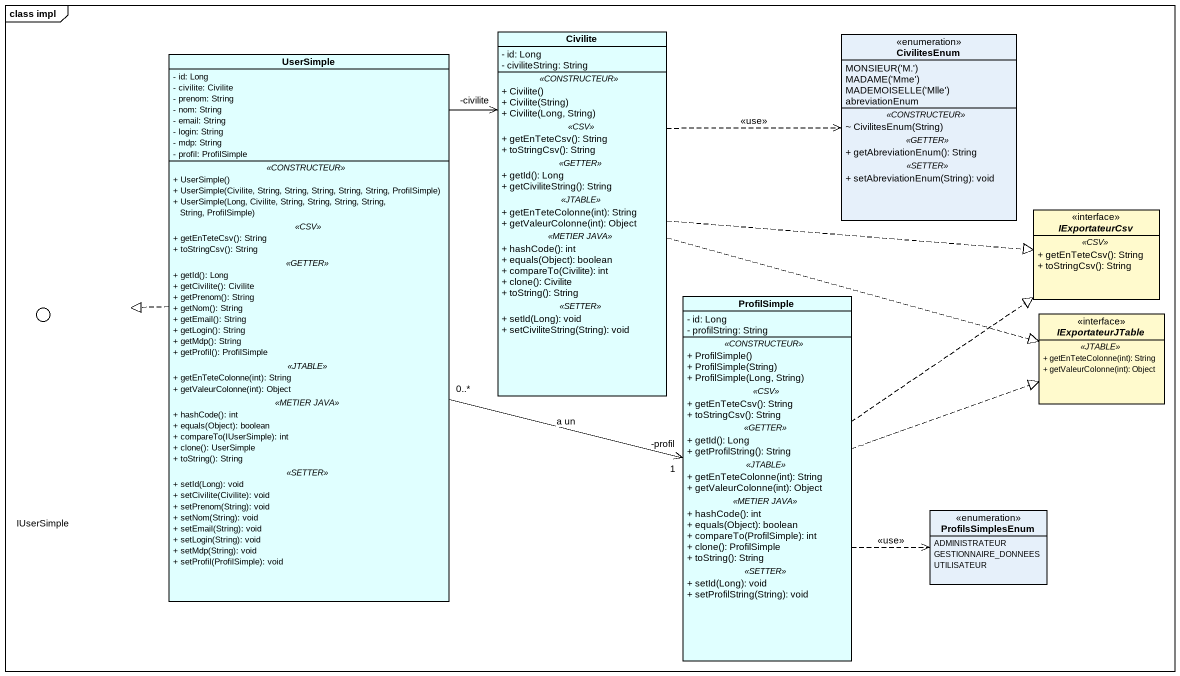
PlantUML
@startuml
mainframe class impl
allowmixing
hide circle
hide empty members
skinparam classAttributeIconSize 0
class Civilite #E0FFFF {
  - id: Long
  - civiliteString: String
  .. <<CONSTRUCTEUR>> ..
  + Civilite()
  + Civilite(String)
  + Civilite(Long, String)
  .. <<CSV>> ..
  + getEnTeteCsv(): String
  + toStringCsv(): String
  .. <<GETTER>> ..
  + getId(): Long
  + getCiviliteString(): String
  .. <<JTABLE>> ..
  + getEnTeteColonne(int): String
  + getValeurColonne(int): Object
  .. <<METIER JAVA>> ..
  + hashCode(): int
  + equals(Object): boolean
  + compareTo(Civilite): int
  + clone(): Civilite
  + toString(): String
  .. <<SETTER>> ..
  + setId(Long): void
  + setCiviliteString(String): void
}
enum CivilitesEnum {
  {field} MONSIEUR('M.')
  {field} MADAME('Mme')
  {field} MADEMOISELLE('Mlle')
  abreviationEnum
  .. <<CONSTRUCTEUR>> ..
  ~ CivilitesEnum(String)
  .. <<GETTER>> ..
  + getAbreviationEnum(): String
  .. <<SETTER>> ..
  + setAbreviationEnum(String): void
}
class UserSimple #E0FFFF {
  - id: Long
  - civilite: Civilite
  - prenom: String
  - nom: String
  - email: String
  - login: String
  - mdp: String
  - profil: ProfilSimple
  .. <<CONSTRUCTEUR>> ..
  + UserSimple()
  + UserSimple(Civilite, String, String, String, String, String, ProfilSimple)
  + UserSimple(Long, Civilite, String, String, String, String, String, ProfilSimple)
  .. <<CSV>> ..
  + getEnTeteCsv(): String
  + toStringCsv(): String
  .. <<GETTER>> ..
  + getId(): Long
  + getCivilite(): Civilite
  + getPrenom(): String
  + getNom(): String
  + getEmail(): String
  + getLogin(): String
  + getMdp(): String
  + getProfil(): ProfilSimple
  .. <<JTABLE>> ..
  + getEnTeteColonne(int): String
  + getValeurColonne(int): Object
  .. <<METIER JAVA>> ..
  + hashCode(): int
  + equals(Object): boolean
  + compareTo(IUserSimple): int
  + clone(): UserSimple
  + toString(): String
  .. <<SETTER>> ..
  + setId(Long): void
  + setCivilite(Civilite): void
  + setPrenom(String): void
  + setNom(String): void
  + setEmail(String): void
  + setLogin(String): void
  + setMdp(String): void
  + setProfil(ProfilSimple): void
}
() IUserSimple #FFFACD
interface IExportateurCsv #FFFACD {
  .. <<CSV>> ..
  + getEnTeteCsv(): String
  + toStringCsv(): String
}
class ProfilSimple #E0FFFF {
  - id: Long
  - profilString: String
  .. <<CONSTRUCTEUR>> ..
  + ProfilSimple()
  + ProfilSimple(String)
  + ProfilSimple(Long, String)
  .. <<CSV>> ..
  + getEnTeteCsv(): String
  + toStringCsv(): String
  .. <<GETTER>> ..
  + getId(): Long
  + getProfilString(): String
  .. <<JTABLE>> ..
  + getEnTeteColonne(int): String
  + getValeurColonne(int): Object
  .. <<METIER JAVA>> ..
  + hashCode(): int
  + equals(Object): boolean
  + compareTo(ProfilSimple): int
  + clone(): ProfilSimple
  + toString(): String
  .. <<SETTER>> ..
  + setId(Long): void
  + setProfilString(String): void
}
interface IExportateurJTable #FFFACD {
  .. <<JTABLE>> ..
  + getEnTeteColonne(int): String
  + getValeurColonne(int): Object
}
enum ProfilsSimplesEnum {
  ADMINISTRATEUR
  GESTIONNAIRE_DONNEES
  UTILISATEUR
}
Civilite .right.> CivilitesEnum : <<use>>
Civilite .right.|> IExportateurCsv
Civilite .right.|> IExportateurJTable
UserSimple -right-> "-civilite" Civilite
UserSimple .left.|> IUserSimple
UserSimple "0..*" -right-> "-profil\n1" ProfilSimple : a un
ProfilSimple .up.|> IExportateurCsv
ProfilSimple .right.|> IExportateurJTable
ProfilSimple .right.> ProfilsSimplesEnum : <<use>>
@enduml
